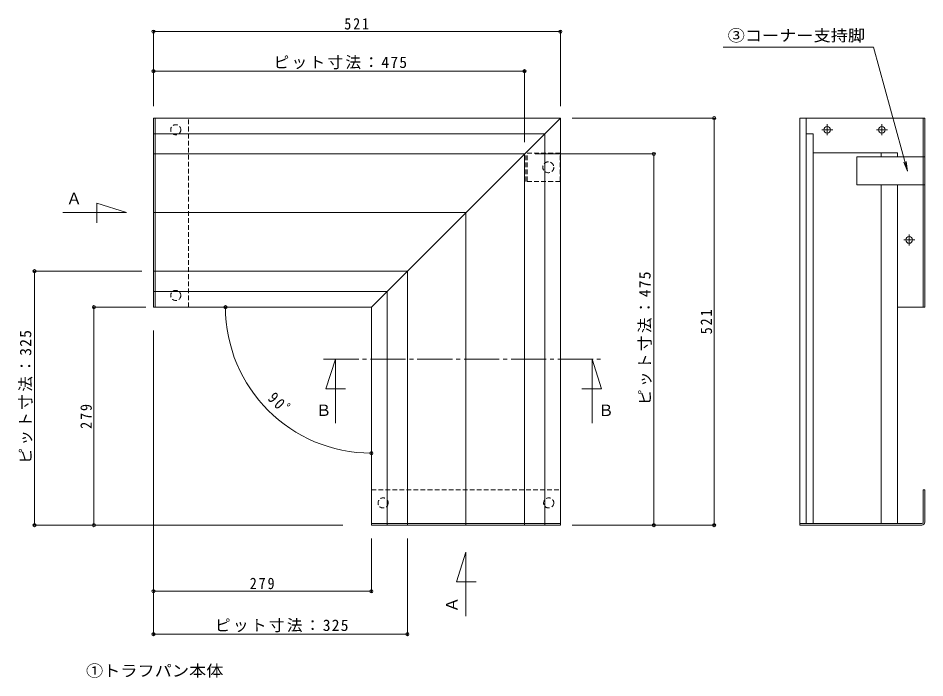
# Model space of a CAD drawing. Units: millimetres at full size, sheet at 1:5. Extents: x -1027 to 1247, y -958 to 973.
# Drawn here: x -1026 to 134, y 129 to 973 of the extents above; entities that cross this region are included whole.
import ezdxf
from ezdxf.enums import TextEntityAlignment as Align

# ---------------------------------------------------------------- set-up
doc = ezdxf.new("R2010")
doc.units = ezdxf.units.MM
doc.header["$LTSCALE"] = 5
doc.header["$PDMODE"] = 32
doc.header["$PDSIZE"] = 4
for name, pattern in [('CHAIN1', [8, 5, -1, 1, -1]), ('CHAIN2', [12, 9, -1, 1, -1]), ('DASHED1', [1.8, 1.2, -0.6])]:
    doc.linetypes.add(name, pattern=pattern)
for name, color, linetype, lineweight in [('0-0_通り芯', 3, 'DASHED1', 9), ('0-1_躯体', 6, 'Continuous', 9), ('0-4_その他', 7, 'Continuous', 9), ('0-F', 7, 'Continuous', 9)]:
    doc.layers.add(name, color=color, linetype=linetype, lineweight=lineweight)
doc.styles.add('ＭＳ ゴシック', font='')
doc.styles.get('ＭＳ ゴシック').set_extended_font_data('MS Gothic')

msp = doc.modelspace()

# ---------------------------------------------------------------- linework, layer by layer
at = {"layer": '0-0_通り芯', "linetype": 'Continuous'}
for p, q in [((-332.145, 845.066), (-851.144, 845.066)), ((-851.144, 653.066), (-851.144, 845.066)), ((-332.145, 845.066), (-574.145, 603.066)), ((-332.145, 326.066), (-332.145, 845.066)), ((-25.557, 845.066), (-25.557, 326.066)), ((-25.557, 845.066), (-17.558, 845.066)), ((-17.558, 326.066), (-17.558, 845.066)), ((-352.145, 825.066), (-851.144, 825.066)), ((-352.145, 825.066), (-352.145, 326.066)), ((-17.558, 825.066), (-8.557, 825.066)), ((-8.557, 825.066), (-8.557, 326.066)), ((-378.145, 799.066), (-851.144, 799.066)), ((-378.145, 799.066), (-378.145, 326.066)), ((-8.557, 800.565), (99.443, 800.565)), ((99.443, 795.565), (99.443, 800.565)), ((78.543, 326.066), (78.543, 759.565)), ((99.443, 326.066), (99.443, 759.565)), ((-528.145, 649.066), (-851.144, 649.066)), ((-528.145, 649.066), (-528.145, 326.066)), ((-554.145, 623.066), (-851.144, 623.066)), ((-554.145, 623.066), (-554.145, 326.066)), ((-574.145, 603.066), (-851.144, 603.066)), ((-574.145, 603.066), (-574.145, 326.066)), ((-574.145, 326.066), (-332.145, 326.066)), ((-25.557, 326.066), (99.443, 326.066))]:
    msp.add_line(p, q, dxfattribs=at)
msp.add_lwpolyline([(-851.144, 724.066), (-453.145, 724.066), (-453.145, 326.066)], dxfattribs=at)
at = {"layer": '0-1_躯体'}
for p, q in [((-851.144, 845.066), (-853.145, 845.066)), ((-853.145, 603.066), (-853.145, 845.066)), ((-851.144, 845.066), (-851.144, 603.066)), ((-25.557, 845.066), (134.443, 845.066)), ((132.442, 603.066), (132.442, 845.066)), ((134.442, 603.066), (134.442, 845.066)), ((-851.144, 825.066), (-853.145, 825.066)), ((-851.144, 799.066), (-853.145, 799.066)), ((47.442, 759.565), (47.442, 795.565)), ((134.442, 795.565), (47.442, 795.565)), ((134.442, 759.565), (47.442, 759.565)), ((-851.144, 724.066), (-853.145, 724.066)), ((-851.144, 649.066), (-853.145, 649.066)), ((-851.144, 623.066), (-853.145, 623.066)), ((-851.144, 603.066), (-853.145, 603.066)), ((99.443, 603.066), (134.443, 603.066)), ((132.442, 369.066), (134.442, 369.066)), ((132.442, 328.067), (132.442, 369.066)), ((134.442, 328.067), (134.442, 369.066)), ((-574.145, 326.066), (-574.145, 324.066)), ((-554.145, 326.066), (-554.145, 324.066)), ((-528.145, 326.066), (-528.145, 324.066)), ((-332.145, 326.066), (-524.145, 326.066)), ((-453.145, 326.066), (-453.145, 324.066)), ((-378.145, 326.066), (-378.145, 324.066)), ((-352.145, 326.066), (-352.145, 324.066)), ((-332.145, 326.066), (-332.145, 324.066)), ((-25.557, 326.066), (130.443, 326.066)), ((-25.557, 324.066), (-25.557, 326.066)), ((-574.145, 324.066), (-332.145, 324.066)), ((-25.557, 324.066), (130.443, 324.066))]:
    msp.add_line(p, q, dxfattribs=at)
at = {"layer": '0-1_躯体', "linetype": 'DASHED1'}
for p, q in [((-853.145, 845.066), (-808.144, 845.066)), ((-808.144, 603.066), (-808.144, 845.066)), ((-332.645, 800.065), (-376.645, 800.065)), ((-374.645, 764.065), (-374.645, 800.065)), ((-332.645, 764.065), (-332.645, 800.065)), ((-851.144, 603.066), (-808.144, 603.066)), ((-574.145, 326.066), (-574.145, 369.066)), ((-574.145, 369.066), (-332.145, 369.066)), ((-332.145, 324.066), (-332.145, 369.066))]:
    msp.add_line(p, q, dxfattribs=at)
at = {"layer": '0-1_躯体', "linetype": 'CHAIN1'}
for p, q in [((9.446, 823.079), (9.446, 837.152)), ((79.442, 823.079), (79.442, 837.152)), ((16.482, 830.115), (2.409, 830.115)), ((86.479, 830.115), (72.406, 830.115)), ((121.479, 689.066), (107.406, 689.066)), ((114.443, 696.102), (114.443, 682.029))]:
    msp.add_line(p, q, dxfattribs=at)
at = {"layer": '0-1_躯体', "color": 7, "linetype": 'CHAIN2'}
msp.add_line((-635.428, 536.609), (-280.649, 536.609), dxfattribs=at)
at = {"layer": '0-1_躯体', "linetype": 'DASHED1'}
msp.add_lwpolyline([(-332.645, 764.065), (-376.645, 764.065), (-376.645, 800.065)], dxfattribs=at)
at = {"layer": '0-1_躯体'}
for centre in [(9.446, 830.115), (79.442, 830.115), (114.443, 689.066)]:
    msp.add_circle(centre, 4.25, dxfattribs=at)
at = {"layer": '0-1_躯体', "linetype": 'DASHED1'}
msp.add_circle((-347.645, 782.065), 7, dxfattribs=at)
at = {"layer": '0-1_躯体'}
for radius in [2, 4]:
    msp.add_arc((130.443, 328.067), radius, 270, 0, dxfattribs=at)
at = {"layer": '0-4_その他'}
for p, q in [((-930.935, 603.066), (-863.145, 603.066)), ((-929.435, 324.066), (-929.435, 603.066)), ((-574.145, 237.965), (-574.145, 307.014)), ((-853.145, 239.465), (-574.145, 239.465))]:
    msp.add_line(p, q, dxfattribs=at)
msp.add_arc((-574.145, 603.066), 186.896, 180, 269.99997, dxfattribs=at)
for p in [(-929.435, 603.066), (-761.041, 603.066), (-574.145, 416.17), (-929.435, 324.066), (-853.145, 239.465), (-574.145, 239.465)]:
    msp.add_point(p, dxfattribs=at)
at = {"layer": '0-F'}
for p, q in [((-853.145, 904.181), (-853.145, 957.192)), ((-853.145, 955.692), (-332.145, 955.692)), ((-332.145, 860.066), (-332.145, 957.192)), ((-853.145, 860.066), (-853.145, 906.506)), ((-378.145, 814.066), (-378.145, 906.506)), ((-853.145, 905.006), (-378.145, 905.006)), ((-317.145, 845.066), (-133.843, 845.066)), ((-135.343, 324.066), (-135.343, 845.066)), ((-364.473, 799.066), (-211.118, 799.066)), ((-212.618, 324.066), (-212.618, 799.066)), ((112.142, 777.175), (110.48, 789.564)), ((112.142, 777.175), (107.33, 788.711)), ((-887.538, 724.066), (-969.406, 724.066)), ((-868.145, 649.066), (-1007.021, 649.066)), ((-1005.521, 649.066), (-1005.521, 324.066)), ((-853.145, 573.187), (-853.145, 182.983)), ((-620.334, 536.609), (-620.334, 454.741)), ((-291.532, 536.609), (-291.532, 454.741)), ((-610.868, 324.066), (-1007.021, 324.066)), ((-317.145, 324.066), (-211.118, 324.066)), ((-242.062, 324.066), (-133.843, 324.066)), ((-528.145, 307.014), (-528.145, 182.983)), ((-453.145, 289.576), (-453.145, 207.708)), ((-853.145, 184.483), (-528.145, 184.483))]:
    msp.add_line(p, q, dxfattribs=at)
at = {"layer": '0-F', "color": 3}
msp.add_line((78.543, 795.565), (78.543, 800.565), dxfattribs=at)
at = {"layer": '0-F'}
for points in [[(112.142, 777.175), (68.653, 935.854), (-123.876, 935.854)], [(-887.538, 724.066), (-925.671, 736.202), (-925.671, 711.063)], [(-620.334, 536.609), (-632.47, 498.476), (-607.331, 498.476)], [(-291.532, 536.609), (-279.396, 498.476), (-304.535, 498.476)], [(-453.145, 289.576), (-465.281, 251.443), (-440.142, 251.443)]]:
    msp.add_lwpolyline(points, dxfattribs=at)
at = {"layer": '0-F', "color": 6, "linetype": 'DASHED1'}
for centre in [(-824.644, 830.066), (-824.644, 618.066), (-559.145, 352.566), (-347.145, 352.566)]:
    msp.add_circle(centre, 6.5, dxfattribs=at)
at = {"layer": '0-F'}
for p in [(-853.145, 955.692), (-332.145, 955.692), (-853.145, 905.006), (-378.145, 905.006), (-135.343, 845.066), (-212.618, 799.066), (-1005.521, 649.066), (-1005.521, 324.066), (-212.618, 324.066), (-135.343, 324.066), (-853.145, 184.483), (-528.145, 184.483)]:
    msp.add_point(p, dxfattribs=at)

# ---------------------------------------------------------------- texts
at = {"layer": '0-4_その他', "color": 2, "char_height": 14.66, "attachment_point": 7, "style": 'ＭＳ ゴシック'}
for s, insert, rotation in [('\\T1.27;\\W0.9;90ﾟ', (-708.159, 485.299), 315), ('\\T1.27;\\W0.9;279', (-931.935, 447.316), 90)]:
    msp.add_mtext(s, dxfattribs=dict(at, insert=insert, rotation=rotation))
at = {"layer": '0-4_その他', "color": 2, "insert": (-729.895, 241.965), "char_height": 14.66, "attachment_point": 7, "style": 'ＭＳ ゴシック'}
msp.add_mtext('\\T1.27;\\W0.9;279', dxfattribs=at)
at = {"layer": '0-F', "color": 2, "style": 'ＭＳ ゴシック', "width": 1.1}
for s, p in [('③コーナー支持脚', (-118.066, 938.959)), ('①トラフパン本体', (-939.59, 125.949))]:
    msp.add_text(s, height=14.66, dxfattribs=at).set_placement(p, align=Align.BOTTOM_LEFT)
at = {"layer": '0-F', "color": 2, "style": 'ＭＳ ゴシック'}
for s, p in [('Ａ', (-964.833, 730.44)), ('Ｂ', (-645.313, 459.372)), ('Ｂ', (-283.853, 459.309))]:
    msp.add_text(s, height=14.66, dxfattribs=at).set_placement(p, align=Align.BOTTOM_LEFT)
msp.add_text('Ａ', height=14.66, rotation=90, dxfattribs=at).set_placement((-459.518, 212.281), align=Align.BOTTOM_LEFT)
at = {"layer": '0-F', "color": 2, "char_height": 14.66, "attachment_point": 7, "style": 'ＭＳ ゴシック'}
for s, insert in [('\\T1.27;\\W0.9;521', (-608.895, 958.192)), ('\\T1.15;ピット寸法：475', (-699.395, 907.506)), ('\\T1.15;ピット寸法：325', (-774.395, 186.983))]:
    msp.add_mtext(s, dxfattribs=dict(at, insert=insert))
at = {"layer": '0-F', "color": 2, "char_height": 14.66, "attachment_point": 7, "rotation": 90, "style": 'ＭＳ ゴシック'}
for s, insert in [('\\T1.15;ピット寸法：475', (-215.118, 477.816)), ('\\T1.27;\\W0.9;521', (-137.843, 568.316)), ('\\T1.15;ピット寸法：325', (-1008.021, 402.816))]:
    msp.add_mtext(s, dxfattribs=dict(at, insert=insert))

doc.saveas('drawing.dxf')
